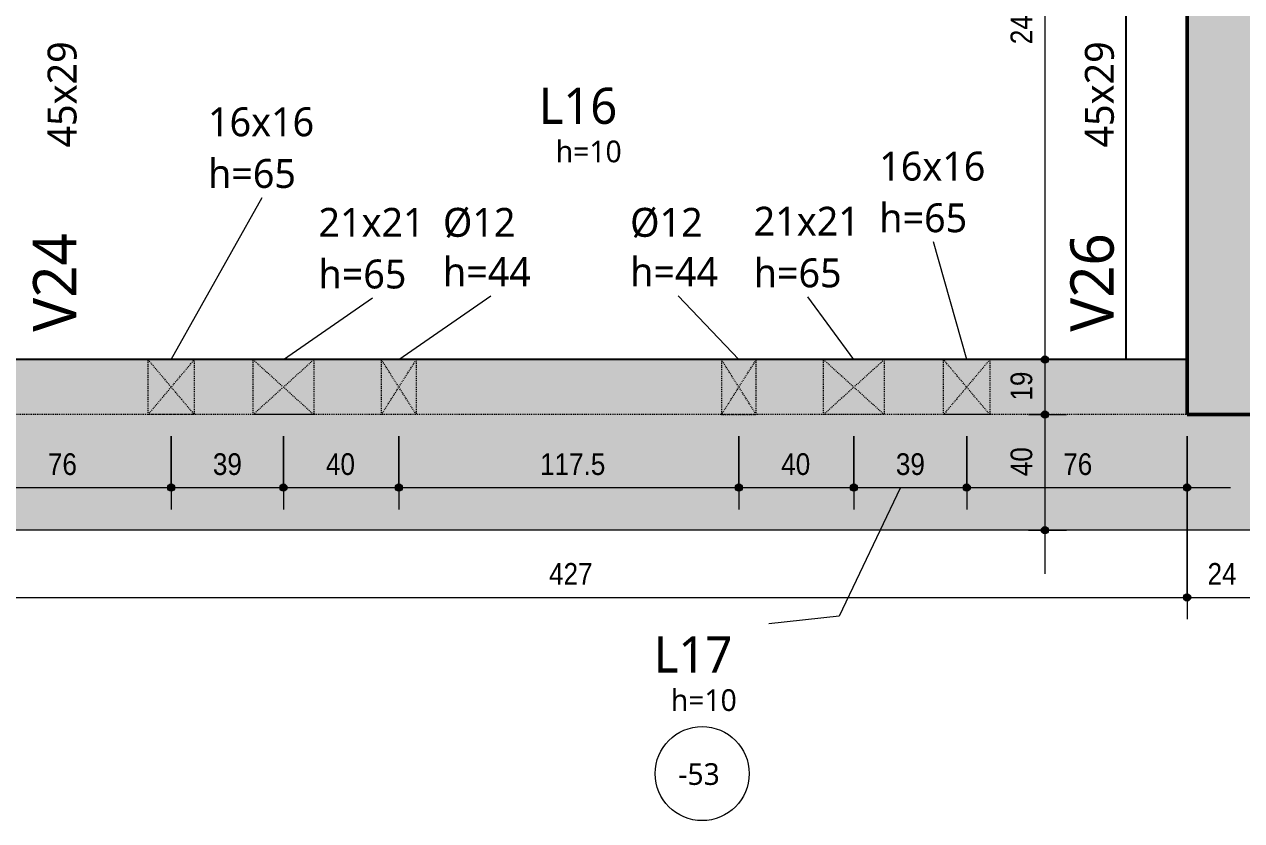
# Model space of a CAD drawing. Header units: centimetres. Extents: x -1968 to 25888, y -1244 to 84208.
# Drawn here: x -188.5 to 232.4, y -1220.1 to -944.8 of the extents above; entities that cross this region are included whole.
import ezdxf

# ---------------------------------------------------------------- set-up
doc = ezdxf.new("R2010")
doc.units = ezdxf.units.CM
doc.linetypes.add('Aligning Line', pattern=[0.635, 0.3175, -0.3175])
doc.linetypes.add('Traço', pattern=[0.635, 0.3175, -0.3175])
for name, color, linetype, lineweight in [('A-ANNO-DIMS', 7, 'Continuous', 9), ('A-ANNO-DIMS-50', 7, 'Continuous', 9), ('A-FLOR', 7, 'Continuous', 18), ('A-FLOR-IDEN', 7, 'Continuous', 9), ('A-GENM', 7, 'Continuous', 18), ('A-GENM-HDLN', 7, 'Traço', 18), ('A-GENM-IDEN', 7, 'Continuous', 9), ('S-BEAM', 7, 'Continuous', 18), ('S-BEAM-IDEN', 7, 'Continuous', 9), ('S-COLS', 7, 'Continuous', 18)]:
    doc.layers.add(name, color=color, linetype=linetype, lineweight=lineweight)
doc.layers.add('A-DETL', color=7, linetype='Continuous', lineweight=18, true_color=0x00a600)
doc.styles.add('Fira Sans', font='', dxfattribs={"width": 0.9, "height": 7.5})
doc.styles.add('Gadugi', font='gadugi.ttf', dxfattribs={"height": 10})
doc.styles.add('Gadugi_1', font='gadugi.ttf', dxfattribs={"height": 15})
doc.styles.add('Gadugi_2', font='gadugi.ttf', dxfattribs={"height": 7.5})
doc.styles.add('Gadugi_3', font='gadugi.ttf', dxfattribs={"height": 12.5})
doc.styles.get('Fira Sans').set_extended_font_data('Fira Sans')
doc.dimstyles.new('PED_R80_1_5mm_ACIMA_As_ESQ__R00', dxfattribs={"dimscale": 30.48, "dimtxt": 10.229846, "dimasz": 0.328084, "dimexe": 0.246063, "dimexo": 0.246063, "dimgap": 0.049213, "dimtad": 1, "dimdec": 1, "dimrnd": 0.5, "dimdsep": 46, "dimtxsty": 'Fira Sans', "dimblk1": 'DOTSMALL', "dimblk2": 'DOTSMALL', "dimsah": 1, "dimcen": 0.09, "dimdle": 0.492126, "dimazin": 0, "dimtfac": 1, "dimtdec": 4, "dimtix": 1, "dimtmove": 0, "dimatfit": 3, "dimfxl": 1, "dimtvp": 1, "dimtolj": 1, "dimtzin": 0, "dimarcsym": 2})
doc.dimstyles.new('PED_R80_1_5mm_ACIMA_As_ESQ__R00_1', dxfattribs={"dimscale": 30.48, "dimtxt": 10.229846, "dimasz": 0.328084, "dimexe": 0.246063, "dimexo": 0.246063, "dimgap": 0.049213, "dimtad": 1, "dimdec": 1, "dimrnd": 0.5, "dimdsep": 46, "dimtxsty": 'Fira Sans', "dimblk1": 'DOTSMALL', "dimblk2": 'DOTSMALL', "dimsah": 1, "dimcen": 0.09, "dimdle": 0.492126, "dimazin": 0, "dimtfac": 1, "dimtdec": 4, "dimtix": 1, "dimtmove": 2, "dimatfit": 3, "dimfxl": 1, "dimtvp": 1, "dimtolj": 1, "dimtzin": 0, "dimarcsym": 2})
doc.dimstyles.new('PED_R80_1_5mm_ACIMA_As_ESQ__R00_3', dxfattribs={"dimscale": 30.48, "dimtxt": 10.229846, "dimasz": 0.328084, "dimexe": 0.246063, "dimexo": 0.246063, "dimgap": 0.049213, "dimtad": 1, "dimdec": 1, "dimrnd": 0.5, "dimdsep": 46, "dimtxsty": 'Fira Sans', "dimblk1": 'DOTSMALL', "dimblk2": 'DOTSMALL', "dimsah": 1, "dimcen": 0.09, "dimdle": 0.492126, "dimazin": 0, "dimtfac": 1, "dimtdec": 4, "dimtix": 1, "dimtmove": 0, "dimatfit": 3, "dimfxl": 1, "dimtvp": 1, "dimtolj": 1, "dimtzin": 0, "dimarcsym": 2})

# ---------------------------------------------------------------- blocks, each defined once
blk = doc.blocks.new('PED_FURO_RETANGULAR_R04_2020 _INSTÂNCIA_ - FURO RET-4011144-PL100 - FORMA DO PAVIMENTO TIPO')
at = {"layer": 'A-GENM-HDLN'}
for p, q in [((-10.5, 9.5), (10.5, -9.5)), ((-10.5, -9.5), (10.5, 9.5)), ((-10.5, -9.5), (-10.5, 9.5)), ((-10.5, 9.5), (10.5, 9.5)), ((10.5, 9.5), (10.5, -9.5))]:
    blk.add_line(p, q, dxfattribs=at)
blk = doc.blocks.new('PED_FURO_RETANGULAR_R04_2020 _INSTÂNCIA_ - FURO RET-V2-PL100 - FORMA DO PAVIMENTO TIPO')
at = {"layer": 'A-GENM-HDLN'}
for p, q in [((-10.5, 9.5), (10.5, -9.5)), ((-10.5, -9.5), (10.5, 9.5)), ((-10.5, -9.5), (-10.5, 9.5)), ((10.5, 9.5), (10.5, -9.5)), ((10.5, -9.5), (-10.5, -9.5))]:
    blk.add_line(p, q, dxfattribs=at)
blk = doc.blocks.new('PED_FURO_CIRCULAR_R04_2020 _INSTÂNCIA_ - FURO CIRC-3758362-PL100 - FORMA DO PAVIMENTO TIPO')
at = {"layer": 'A-GENM-HDLN'}
for p, q in [((6, -9.5), (-6, 9.5)), ((-6, -9.5), (6, 9.5)), ((-6, -9.5), (-6, 9.5)), ((6, 9.5), (6, -9.5)), ((6, -9.5), (-6, -9.5))]:
    blk.add_line(p, q, dxfattribs=at)
blk = doc.blocks.new('PED_FURO_CIRCULAR_R04_2020 _INSTÂNCIA_ - FURO CIRC-3758418-PL100 - FORMA DO PAVIMENTO TIPO')
at = {"layer": 'A-GENM-HDLN'}
for p, q in [((6, 9.5), (-6, -9.5)), ((-6, 9.5), (6, -9.5)), ((6, 9.5), (-6, 9.5)), ((-6, 9.5), (-6, -9.5)), ((6, -9.5), (6, 9.5))]:
    blk.add_line(p, q, dxfattribs=at)
blk = doc.blocks.new('PED_FURO_RETANGULAR_R04_2020 _INSTÂNCIA_ - FURO RET-4011217-PL100 - FORMA DO PAVIMENTO TIPO')
at = {"layer": 'A-GENM-HDLN'}
for p, q in [((-8, 9.5), (8, -9.5)), ((-8, -9.5), (8, 9.5)), ((-8, -9.5), (-8, 9.5)), ((8, 9.5), (8, -9.5)), ((8, -9.5), (-8, -9.5))]:
    blk.add_line(p, q, dxfattribs=at)
blk = doc.blocks.new('PED_FURO_RETANGULAR_R04_2020 _INSTÂNCIA_ - FURO RET-V3-PL100 - FORMA DO PAVIMENTO TIPO')
at = {"layer": 'A-GENM-HDLN'}
for p, q in [((-8, 9.5), (8, -9.5)), ((-8, -9.5), (8, 9.5)), ((-8, -9.5), (-8, 9.5)), ((-8, 9.5), (8, 9.5)), ((8, 9.5), (8, -9.5))]:
    blk.add_line(p, q, dxfattribs=at)
blk = doc.blocks.new('PED_TAG_LAJE_R01 - TÍTULO_ESPESSURA_REBAIXO-2413107-PL100 - FORMA DO PAVIMENTO TIPO')
at = {"layer": 'A-FLOR-IDEN'}
blk.add_circle((-0.0458, -0.6673), 0.325, dxfattribs=at)
blk = doc.blocks.new('DIMBLOCK42-PL100 - FORMA DO PAVIMENTO TIPO')
at = {"layer": 'A-ANNO-DIMS-50', "true_color": 0x000032}
h = blk.add_hatch(color=178, dxfattribs=at)
edge = h.paths.add_edge_path(flags=0)
edge.add_arc((164.36, -820.25), 1.25, 0, 360)
h = blk.add_hatch(color=178, dxfattribs=at)
edge = h.paths.add_edge_path(flags=0)
edge.add_arc((164.36, -1060.75), 1.25, 0, 360)
at = {"layer": 'A-ANNO-DIMS-50', "color": 178, "true_color": 0x000032}
for p, q in [((158.63, -820.25), (171.86, -820.25)), ((164.36, -820.25), (158.63, -820.25)), ((164.36, -820.25), (164.36, -1060.75)), ((158.63, -1060.75), (171.86, -1060.75)), ((164.36, -1060.75), (158.63, -1060.75))]:
    blk.add_line(p, q, dxfattribs=at)
for centre in [(164.36, -820.25), (164.36, -1060.75)]:
    blk.add_circle(centre, 1.25, dxfattribs=at)
at = {"layer": 'A-ANNO-DIMS-50', "color": 0, "insert": (152.48, -951.71), "char_height": 7.5, "width": 26.9124, "attachment_point": 1, "rotation": 90, "line_spacing_factor": 1.049215, "style": 'Fira Sans'}
blk.add_mtext('240.5', dxfattribs=at)
blk = doc.blocks.new('_DotSmall')
at = {"color": 0, "linetype": 'ByBlock', "const_width": 0.5}
blk.add_lwpolyline([(-0.0625, 0, 1), (0.0625, 0, 1)], format="xyb", close=True, dxfattribs=at)
blk = doc.blocks.new('DIMBLOCK43-PL100 - FORMA DO PAVIMENTO TIPO')
at = {"layer": 'A-ANNO-DIMS-50', "true_color": 0x000032}
h = blk.add_hatch(color=178, dxfattribs=at)
edge = h.paths.add_edge_path(flags=0)
edge.add_arc((164.36, -1060.75), 1.25, 0, 360)
h = blk.add_hatch(color=178, dxfattribs=at)
edge = h.paths.add_edge_path(flags=0)
edge.add_arc((164.36, -1079.75), 1.25, 0, 360)
at = {"layer": 'A-ANNO-DIMS-50', "color": 178, "true_color": 0x000032}
for p, q in [((158.63, -1060.75), (171.86, -1060.75)), ((164.36, -1060.75), (158.63, -1060.75)), ((164.36, -1060.75), (164.36, -1079.75)), ((158.63, -1079.75), (171.86, -1079.75)), ((164.36, -1079.75), (158.63, -1079.75))]:
    blk.add_line(p, q, dxfattribs=at)
for centre in [(164.36, -1060.75), (164.36, -1079.75)]:
    blk.add_circle(centre, 1.25, dxfattribs=at)
at = {"layer": 'A-ANNO-DIMS-50', "color": 0, "insert": (152.48, -1074.91), "char_height": 7.5, "width": 11.1741, "attachment_point": 1, "rotation": 90, "line_spacing_factor": 1.049215, "style": 'Fira Sans'}
blk.add_mtext('19', dxfattribs=at)
blk = doc.blocks.new('DIMBLOCK44-PL100 - FORMA DO PAVIMENTO TIPO')
at = {"layer": 'A-ANNO-DIMS-50', "true_color": 0x000032}
h = blk.add_hatch(color=178, dxfattribs=at)
edge = h.paths.add_edge_path(flags=0)
edge.add_arc((164.36, -1079.75), 1.25, 0, 360)
h = blk.add_hatch(color=178, dxfattribs=at)
edge = h.paths.add_edge_path(flags=0)
edge.add_arc((164.36, -1119.75), 1.25, 0, 360)
at = {"layer": 'A-ANNO-DIMS-50', "color": 178, "true_color": 0x000032}
for p, q in [((158.63, -1079.75), (171.86, -1079.75)), ((164.36, -1079.75), (158.63, -1079.75)), ((164.36, -1079.75), (164.36, -1134.75)), ((158.63, -1119.75), (171.86, -1119.75)), ((164.36, -1119.75), (158.63, -1119.75))]:
    blk.add_line(p, q, dxfattribs=at)
for centre in [(164.36, -1079.75), (164.36, -1119.75)]:
    blk.add_circle(centre, 1.25, dxfattribs=at)
at = {"layer": 'A-ANNO-DIMS-50', "color": 0, "insert": (152.48, -1101.04), "char_height": 7.5, "width": 12.5906, "attachment_point": 1, "rotation": 90, "line_spacing_factor": 1.049215, "style": 'Fira Sans'}
blk.add_mtext('40', dxfattribs=at)
blk = doc.blocks.new('DIMBLOCK166-PL100 - FORMA DO PAVIMENTO TIPO')
at = {"layer": 'A-ANNO-DIMS-50', "true_color": 0x000032}
h = blk.add_hatch(color=178, dxfattribs=at)
edge = h.paths.add_edge_path(flags=0)
edge.add_arc((-213.5, -1142.94), 1.25, 0, 360)
h = blk.add_hatch(color=178, dxfattribs=at)
edge = h.paths.add_edge_path(flags=0)
edge.add_arc((213.5, -1142.94), 1.25, 0, 360)
at = {"layer": 'A-ANNO-DIMS-50', "color": 178, "true_color": 0x000032}
for p, q in [((-213.5, -1087.25), (-213.5, -1150.44)), ((-213.5, -1142.94), (-213.5, -1087.25)), ((213.5, -1087.25), (213.5, -1150.44)), ((213.5, -1142.94), (213.5, -1087.25)), ((-213.5, -1142.94), (213.5, -1142.94))]:
    blk.add_line(p, q, dxfattribs=at)
for centre in [(-213.5, -1142.94), (213.5, -1142.94)]:
    blk.add_circle(centre, 1.25, dxfattribs=at)
at = {"layer": 'A-ANNO-DIMS-50', "color": 0, "insert": (-7.08, -1131.06), "char_height": 7.5, "width": 16.9973, "attachment_point": 1, "rotation": 0, "line_spacing_factor": 1.049215, "style": 'Fira Sans'}
blk.add_mtext('427', dxfattribs=at)
blk = doc.blocks.new('DIMBLOCK167-PL100 - FORMA DO PAVIMENTO TIPO')
at = {"layer": 'A-ANNO-DIMS-50', "true_color": 0x000032}
h = blk.add_hatch(color=178, dxfattribs=at)
edge = h.paths.add_edge_path(flags=0)
edge.add_arc((213.5, -1142.94), 1.25, 0, 360)
h = blk.add_hatch(color=178, dxfattribs=at)
edge = h.paths.add_edge_path(flags=0)
edge.add_arc((237.5, -1142.94), 1.25, 0, 360)
at = {"layer": 'A-ANNO-DIMS-50', "color": 178, "true_color": 0x000032}
for p, q in [((213.5, -1087.25), (213.5, -1150.44)), ((213.5, -1142.94), (213.5, -1087.25)), ((237.5, -1087.25), (237.5, -1150.44)), ((237.5, -1142.94), (237.5, -1087.25)), ((213.5, -1142.94), (237.5, -1142.94))]:
    blk.add_line(p, q, dxfattribs=at)
for centre in [(213.5, -1142.94), (237.5, -1142.94)]:
    blk.add_circle(centre, 1.25, dxfattribs=at)
at = {"layer": 'A-ANNO-DIMS-50', "color": 0, "insert": (220.58, -1131.06), "char_height": 7.5, "width": 11.8037, "attachment_point": 1, "rotation": 0, "line_spacing_factor": 1.049215, "style": 'Fira Sans'}
blk.add_mtext('24', dxfattribs=at)
blk = doc.blocks.new('DIMBLOCK274-PL100 - FORMA DO PAVIMENTO TIPO')
at = {"layer": 'A-ANNO-DIMS-50', "true_color": 0x000032}
h = blk.add_hatch(color=178, dxfattribs=at)
edge = h.paths.add_edge_path(flags=0)
edge.add_arc((-213.5, -1105), 1.25, 0, 360)
h = blk.add_hatch(color=178, dxfattribs=at)
edge = h.paths.add_edge_path(flags=0)
edge.add_arc((-137.7, -1105), 1.25, 0, 360)
at = {"layer": 'A-ANNO-DIMS-50', "color": 178, "true_color": 0x000032}
for p, q in [((-213.5, -1087.25), (-213.5, -1112.5)), ((-213.5, -1105), (-213.5, -1087.25)), ((-137.7, -1087.25), (-137.7, -1112.5)), ((-137.7, -1105), (-137.7, -1087.25)), ((-228.5, -1105), (-137.7, -1105))]:
    blk.add_line(p, q, dxfattribs=at)
for centre in [(-213.5, -1105), (-137.7, -1105)]:
    blk.add_circle(centre, 1.25, dxfattribs=at)
at = {"layer": 'A-ANNO-DIMS-50', "color": 0, "insert": (-180.32, -1093.12), "char_height": 7.5, "width": 11.3315, "attachment_point": 1, "line_spacing_factor": 1.049215, "style": 'Fira Sans'}
blk.add_mtext('76', dxfattribs=at)
blk = doc.blocks.new('DIMBLOCK275-PL100 - FORMA DO PAVIMENTO TIPO')
at = {"layer": 'A-ANNO-DIMS-50', "true_color": 0x000032}
h = blk.add_hatch(color=178, dxfattribs=at)
edge = h.paths.add_edge_path(flags=0)
edge.add_arc((-137.7, -1105), 1.25, 0, 360)
h = blk.add_hatch(color=178, dxfattribs=at)
edge = h.paths.add_edge_path(flags=0)
edge.add_arc((-98.9, -1105), 1.25, 0, 360)
at = {"layer": 'A-ANNO-DIMS-50', "color": 178, "true_color": 0x000032}
for p, q in [((-137.7, -1087.25), (-137.7, -1112.5)), ((-137.7, -1105), (-137.7, -1087.25)), ((-98.9, -1087.25), (-98.9, -1112.5)), ((-98.9, -1105), (-98.9, -1087.25)), ((-137.7, -1105), (-98.9, -1105))]:
    blk.add_line(p, q, dxfattribs=at)
for centre in [(-137.7, -1105), (-98.9, -1105)]:
    blk.add_circle(centre, 1.25, dxfattribs=at)
at = {"layer": 'A-ANNO-DIMS-50', "color": 0, "insert": (-123.29, -1093.12), "char_height": 7.5, "width": 11.9611, "attachment_point": 1, "line_spacing_factor": 1.049215, "style": 'Fira Sans'}
blk.add_mtext('39', dxfattribs=at)
blk = doc.blocks.new('DIMBLOCK276-PL100 - FORMA DO PAVIMENTO TIPO')
at = {"layer": 'A-ANNO-DIMS-50', "true_color": 0x000032}
h = blk.add_hatch(color=178, dxfattribs=at)
edge = h.paths.add_edge_path(flags=0)
edge.add_arc((-98.9, -1105), 1.25, 0, 360)
h = blk.add_hatch(color=178, dxfattribs=at)
edge = h.paths.add_edge_path(flags=0)
edge.add_arc((-59, -1105), 1.25, 0, 360)
at = {"layer": 'A-ANNO-DIMS-50', "color": 178, "true_color": 0x000032}
for p, q in [((-98.9, -1087.25), (-98.9, -1112.5)), ((-98.9, -1105), (-98.9, -1087.25)), ((-59, -1087.25), (-59, -1112.5)), ((-59, -1105), (-59, -1087.25)), ((-98.9, -1105), (-59, -1105))]:
    blk.add_line(p, q, dxfattribs=at)
for centre in [(-98.9, -1105), (-59, -1105)]:
    blk.add_circle(centre, 1.25, dxfattribs=at)
at = {"layer": 'A-ANNO-DIMS-50', "color": 0, "insert": (-84.2, -1093.12), "char_height": 7.5, "width": 12.5906, "attachment_point": 1, "line_spacing_factor": 1.049215, "style": 'Fira Sans'}
blk.add_mtext('40', dxfattribs=at)
blk = doc.blocks.new('DIMBLOCK277-PL100 - FORMA DO PAVIMENTO TIPO')
at = {"layer": 'A-ANNO-DIMS-50', "true_color": 0x000032}
h = blk.add_hatch(color=178, dxfattribs=at)
edge = h.paths.add_edge_path(flags=0)
edge.add_arc((-59, -1105), 1.25, 0, 360)
h = blk.add_hatch(color=178, dxfattribs=at)
edge = h.paths.add_edge_path(flags=0)
edge.add_arc((58.55, -1105), 1.25, 0, 360)
at = {"layer": 'A-ANNO-DIMS-50', "color": 178, "true_color": 0x000032}
for p, q in [((-59, -1087.25), (-59, -1112.5)), ((-59, -1105), (-59, -1087.25)), ((58.55, -1087.25), (58.55, -1112.5)), ((58.55, -1105), (58.55, -1087.25)), ((-59, -1105), (58.55, -1105))]:
    blk.add_line(p, q, dxfattribs=at)
for centre in [(-59, -1105), (58.55, -1105)]:
    blk.add_circle(centre, 1.25, dxfattribs=at)
at = {"layer": 'A-ANNO-DIMS-50', "color": 0, "insert": (-10.19, -1093.12), "char_height": 7.5, "width": 23.9221, "attachment_point": 1, "line_spacing_factor": 1.049215, "style": 'Fira Sans'}
blk.add_mtext('117.5', dxfattribs=at)
blk = doc.blocks.new('DIMBLOCK278-PL100 - FORMA DO PAVIMENTO TIPO')
at = {"layer": 'A-ANNO-DIMS-50', "true_color": 0x000032}
h = blk.add_hatch(color=178, dxfattribs=at)
edge = h.paths.add_edge_path(flags=0)
edge.add_arc((58.55, -1105), 1.25, 0, 360)
h = blk.add_hatch(color=178, dxfattribs=at)
edge = h.paths.add_edge_path(flags=0)
edge.add_arc((98.31, -1105), 1.25, 0, 360)
at = {"layer": 'A-ANNO-DIMS-50', "color": 178, "true_color": 0x000032}
for p, q in [((58.55, -1087.25), (58.55, -1112.5)), ((58.55, -1105), (58.55, -1087.25)), ((98.31, -1087.25), (98.31, -1112.5)), ((98.31, -1105), (98.31, -1087.25)), ((58.55, -1105), (98.31, -1105))]:
    blk.add_line(p, q, dxfattribs=at)
for centre in [(58.55, -1105), (98.31, -1105)]:
    blk.add_circle(centre, 1.25, dxfattribs=at)
at = {"layer": 'A-ANNO-DIMS-50', "color": 0, "insert": (73.19, -1093.12), "char_height": 7.5, "width": 12.5906, "attachment_point": 1, "line_spacing_factor": 1.049215, "style": 'Fira Sans'}
blk.add_mtext('40', dxfattribs=at)
blk = doc.blocks.new('DIMBLOCK279-PL100 - FORMA DO PAVIMENTO TIPO')
at = {"layer": 'A-ANNO-DIMS-50', "true_color": 0x000032}
h = blk.add_hatch(color=178, dxfattribs=at)
edge = h.paths.add_edge_path(flags=0)
edge.add_arc((98.31, -1105), 1.25, 0, 360)
h = blk.add_hatch(color=178, dxfattribs=at)
edge = h.paths.add_edge_path(flags=0)
edge.add_arc((137.31, -1105), 1.25, 0, 360)
at = {"layer": 'A-ANNO-DIMS-50', "color": 178, "true_color": 0x000032}
for p, q in [((98.31, -1087.25), (98.31, -1112.5)), ((98.31, -1105), (98.31, -1087.25)), ((137.31, -1087.25), (137.31, -1112.5)), ((137.31, -1105), (137.31, -1087.25)), ((98.31, -1105), (137.31, -1105))]:
    blk.add_line(p, q, dxfattribs=at)
for centre in [(98.31, -1105), (137.31, -1105)]:
    blk.add_circle(centre, 1.25, dxfattribs=at)
at = {"layer": 'A-ANNO-DIMS-50', "color": 0, "insert": (112.83, -1093.12), "char_height": 7.5, "width": 11.9611, "attachment_point": 1, "line_spacing_factor": 1.049215, "style": 'Fira Sans'}
blk.add_mtext('39', dxfattribs=at)
blk = doc.blocks.new('DIMBLOCK280-PL100 - FORMA DO PAVIMENTO TIPO')
at = {"layer": 'A-ANNO-DIMS-50', "true_color": 0x000032}
h = blk.add_hatch(color=178, dxfattribs=at)
edge = h.paths.add_edge_path(flags=0)
edge.add_arc((137.31, -1105), 1.25, 0, 360)
h = blk.add_hatch(color=178, dxfattribs=at)
edge = h.paths.add_edge_path(flags=0)
edge.add_arc((213.5, -1105), 1.25, 0, 360)
at = {"layer": 'A-ANNO-DIMS-50', "color": 178, "true_color": 0x000032}
for p, q in [((137.31, -1087.25), (137.31, -1112.5)), ((137.31, -1105), (137.31, -1087.25)), ((213.5, -1087.25), (213.5, -1112.5)), ((213.5, -1105), (213.5, -1087.25)), ((137.31, -1105), (228.5, -1105))]:
    blk.add_line(p, q, dxfattribs=at)
for centre in [(137.31, -1105), (213.5, -1105)]:
    blk.add_circle(centre, 1.25, dxfattribs=at)
at = {"layer": 'A-ANNO-DIMS-50', "color": 0, "insert": (170.69, -1093.12), "char_height": 7.5, "width": 11.3315, "attachment_point": 1, "line_spacing_factor": 1.049215, "style": 'Fira Sans'}
blk.add_mtext('76', dxfattribs=at)

msp = doc.modelspace()

# ---------------------------------------------------------------- hatches: boundary and pattern name
at = {"layer": 'A-FLOR', "true_color": 0xe6b8b7}
msp.add_hatch(color=9, dxfattribs=at).paths.add_polyline_path([(131.7, -1119.75), (1179.5, -1119.75), (1179.5, -214.75), (1139.5, -214.75), (1139.5, -1079.75), (-1139.5, -1079.75), (-1139.5, -214.75), (-1179.5, -214.75), (-1179.5, -1119.75), (-58.6, -1119.75)], flags=0)
at = {"layer": 'S-BEAM', "true_color": 0xccffcc}
msp.add_hatch(color=254, dxfattribs=at).paths.add_polyline_path([(213.5, -1079.75), (213.5, -1060.75), (-213.5, -1060.75), (-213.5, -1079.75), (131.7, -1079.75)], flags=0)
at = {"layer": 'S-COLS', "true_color": 0x808080}
msp.add_hatch(color=8, dxfattribs=at).paths.add_polyline_path([(237.5, -1079.75), (237.5, -801.25), (213.5, -801.25), (213.5, -1079.75)], flags=0)

# ---------------------------------------------------------------- linework, layer by layer
at = {"layer": 'A-DETL', "color": 7, "linetype": 'Aligning Line'}
msp.add_line((1139.5, -1079.75), (-1139.5, -1079.75), dxfattribs=at)
at = {"layer": 'A-FLOR'}
msp.add_line((1179.5, -1119.75), (-1179.5, -1119.75), dxfattribs=at)
at = {"layer": 'A-FLOR-IDEN'}
for p, q in [((114.27, -1105.16), (93.27, -1149.48)), ((93.27, -1149.48), (68.91, -1152.04))]:
    msp.add_line(p, q, dxfattribs=at)
at = {"layer": 'A-GENM-IDEN'}
for p, q in [((-137.7, -1060.75), (-106.26, -1004.68)), ((137.31, -1060.75), (125.79, -1020)), ((-98.9, -1060.75), (-68.07, -1039.43)), ((-59, -1060.75), (-27.19, -1038.65)), ((58.55, -1060.75), (37.52, -1038.65)), ((98.31, -1060.75), (82.38, -1039.04))]:
    msp.add_line(p, q, dxfattribs=at)
at = {"layer": 'S-BEAM', "lineweight": 25}
for p, q in [((192.5, -1060.75), (192.5, -820.25)), ((213.5, -1060.75), (-213.5, -1060.75))]:
    msp.add_line(p, q, dxfattribs=at)
at = {"layer": 'S-COLS', "lineweight": 50}
for p, q in [((213.5, -1079.75), (213.5, -801.25)), ((237.5, -1079.75), (213.5, -1079.75))]:
    msp.add_line(p, q, dxfattribs=at)

# ---------------------------------------------------------------- block references
at = {"layer": 'A-FLOR-IDEN', "xscale": 49.99999999999998, "yscale": 49.99999999999998, "zscale": 49.99999999999998}
msp.add_blockref('PED_TAG_LAJE_R01 - TÍTULO_ESPESSURA_REBAIXO-2413107-PL100 - FORMA DO PAVIMENTO TIPO', (48.16, -1170.5), dxfattribs=at)
at = {"layer": 'A-GENM', "linetype": 'Traço'}
for name, p in [('PED_FURO_RETANGULAR_R04_2020 _INSTÂNCIA_ - FURO RET-4011217-PL100 - FORMA DO PAVIMENTO TIPO', (-137.7, -1070.25)), ('PED_FURO_RETANGULAR_R04_2020 _INSTÂNCIA_ - FURO RET-V2-PL100 - FORMA DO PAVIMENTO TIPO', (-98.9, -1070.25)), ('PED_FURO_CIRCULAR_R04_2020 _INSTÂNCIA_ - FURO CIRC-3758362-PL100 - FORMA DO PAVIMENTO TIPO', (-59, -1070.25))]:
    msp.add_blockref(name, p, dxfattribs=at)
at = {"layer": 'A-GENM', "linetype": 'Traço', "rotation": 180}
for name, p in [('PED_FURO_CIRCULAR_R04_2020 _INSTÂNCIA_ - FURO CIRC-3758418-PL100 - FORMA DO PAVIMENTO TIPO', (58.55, -1070.25)), ('PED_FURO_RETANGULAR_R04_2020 _INSTÂNCIA_ - FURO RET-4011144-PL100 - FORMA DO PAVIMENTO TIPO', (98.31, -1070.25)), ('PED_FURO_RETANGULAR_R04_2020 _INSTÂNCIA_ - FURO RET-V3-PL100 - FORMA DO PAVIMENTO TIPO', (137.31, -1070.25))]:
    msp.add_blockref(name, p, dxfattribs=at)

# ---------------------------------------------------------------- texts
at = {"layer": 'A-FLOR-IDEN', "attachment_point": 1}
for s, insert, char_height, width, style in [('L16', (-10.64, -966.74), 12.5, 33.27, 'Gadugi_3'), ('h=10', (-4.75, -985.02), 7.5, 29.6624, 'Gadugi_2'), ('L17', (29.14, -1156.41), 12.5, 33.27, 'Gadugi_3'), ('h=10', (35.03, -1174.7), 7.5, 29.6624, 'Gadugi_2'), ('-53', (37.62, -1200.26), 7.5, 18.8397, 'Gadugi_2')]:
    msp.add_mtext(s, dxfattribs=dict(at, insert=insert, char_height=char_height, width=width, style=style))
at = {"layer": 'A-GENM-IDEN', "char_height": 10, "attachment_point": 1, "style": 'Gadugi'}
for s, insert, width in [('16x16', (-124.96, -973.53), 44.8945), ('16x16', (107.09, -988.85), 44.8945), ('h=65', (-124.96, -991.39), 39.6835), ('21x21', (-86.77, -1008.29), 44.8945), ('Ø12', (-43.74, -1008.29), 31.2658), ('Ø12', (20.97, -1008.29), 31.2658), ('21x21', (63.68, -1007.89), 44.8945), ('h=65', (107.09, -1006.7), 39.6835), ('h=65', (-86.77, -1026.14), 39.6835), ('h=44', (-43.74, -1025.36), 39.6835), ('h=44', (20.97, -1025.36), 39.6835), ('h=65', (63.68, -1025.75), 39.6835)]:
    msp.add_mtext(s, dxfattribs=dict(at, insert=insert, width=width))
at = {"layer": 'S-BEAM-IDEN', "attachment_point": 1, "rotation": 90}
for s, insert, char_height, width, style in [('45x29', (-180.43, -987.41), 10, 44.8945, 'Gadugi'), ('45x29', (178.18, -987.41), 10, 44.8945, 'Gadugi'), ('V24', (-185.46, -1051.11), 15, 44.0928, 'Gadugi_1'), ('V26', (173.15, -1051.11), 15, 44.0928, 'Gadugi_1')]:
    msp.add_mtext(s, dxfattribs=dict(at, insert=insert, char_height=char_height, width=width, style=style))

# ---------------------------------------------------------------- dimensions: what is measured, and where the dimension line sits
at = {"layer": 'A-ANNO-DIMS', "color": 178, "true_color": 0x000032}
for base, p1, p2, angle, override, picture, middle in [((164.36, -1060.75), (166.13, -820.25), (166.13, -1060.75), 90, {"dimpost": '<>', "dimfxl": 240.5}, 'DIMBLOCK42-PL100 - FORMA DO PAVIMENTO TIPO', (159.05, -940.5)), ((164.36, -1079.75), (166.13, -1060.75), (166.13, -1079.75), 90, {"dimpost": '<>', "dimfxl": 19}, 'DIMBLOCK43-PL100 - FORMA DO PAVIMENTO TIPO', (158.99, -1070.25)), ((213.5, -1142.94), (-213.5, -1079.75), (213.5, -1079.75), 0, {"dimpost": '<>', "dimfxl": 426.999956}, 'DIMBLOCK166-PL100 - FORMA DO PAVIMENTO TIPO', (0, -1137.64)), ((237.5, -1142.94), (213.5, -1079.75), (237.5, -1079.75), 0, {"dimpost": '<>', "dimfxl": 24}, 'DIMBLOCK167-PL100 - FORMA DO PAVIMENTO TIPO', (225.5, -1137.69))]:
    dim = msp.add_linear_dim(base=base, p1=p1, p2=p2, angle=angle, dimstyle='PED_R80_1_5mm_ACIMA_As_ESQ__R00', override=override, dxfattribs=at)
    dim.commit()
    dim.dimension.update_dxf_attribs({"geometry": picture, "text_midpoint": middle})
for base, p1, p2, override, picture, middle in [((-137.7, -1105), (-213.5, -1079.75), (-137.7, -1079.75), {"dimpost": '<>', "dimfxl": 75.8}, 'DIMBLOCK274-PL100 - FORMA DO PAVIMENTO TIPO', (-175.6, -1099.69)), ((-98.9, -1105), (-137.7, -1079.75), (-98.9, -1079.75), {"dimpost": '<>', "dimfxl": 38.796932}, 'DIMBLOCK275-PL100 - FORMA DO PAVIMENTO TIPO', (-118.3, -1099.63)), ((-59, -1105), (-98.9, -1079.75), (-59, -1079.75), {"dimpost": '<>', "dimfxl": 39.898188}, 'DIMBLOCK276-PL100 - FORMA DO PAVIMENTO TIPO', (-78.95, -1099.69)), ((58.5545, -1105.0023), (-59.0049, -1079.75), (58.5545, -1079.75), {"dimpost": '<>', "dimfxl": 117.55934}, 'DIMBLOCK277-PL100 - FORMA DO PAVIMENTO TIPO', (-0.2252, -1099.6869)), ((98.31, -1105), (58.55, -1079.75), (98.31, -1079.75), {"dimpost": '<>', "dimfxl": 39.76}, 'DIMBLOCK278-PL100 - FORMA DO PAVIMENTO TIPO', (78.43, -1099.69)), ((137.31, -1105), (98.31, -1079.75), (137.31, -1079.75), {"dimpost": '<>', "dimfxl": 39}, 'DIMBLOCK279-PL100 - FORMA DO PAVIMENTO TIPO', (117.81, -1099.63)), ((213.5, -1105), (137.31, -1079.75), (213.5, -1079.75), {"dimpost": '<>', "dimfxl": 76.185496}, 'DIMBLOCK280-PL100 - FORMA DO PAVIMENTO TIPO', (175.41, -1099.69))]:
    dim = msp.add_linear_dim(base=base, p1=p1, p2=p2, dimstyle='PED_R80_1_5mm_ACIMA_As_ESQ__R00_3', override=override, dxfattribs=at)
    dim.commit()
    dim.dimension.update_dxf_attribs({"geometry": picture, "text_midpoint": middle})
dim = msp.add_linear_dim(base=(164.36, -1119.75), p1=(166.13, -1079.75), p2=(166.13, -1119.75), angle=90, dimstyle='PED_R80_1_5mm_ACIMA_As_ESQ__R00_1', override={"dimpost": '<>', "dimfxl": 40}, dxfattribs=at)
dim.commit()
dim.dimension.update_dxf_attribs({"geometry": 'DIMBLOCK44-PL100 - FORMA DO PAVIMENTO TIPO', "text_midpoint": (157.48, -1094.74), "dimtype": 160, "text_rotation": 90})

doc.saveas('drawing.dxf')
